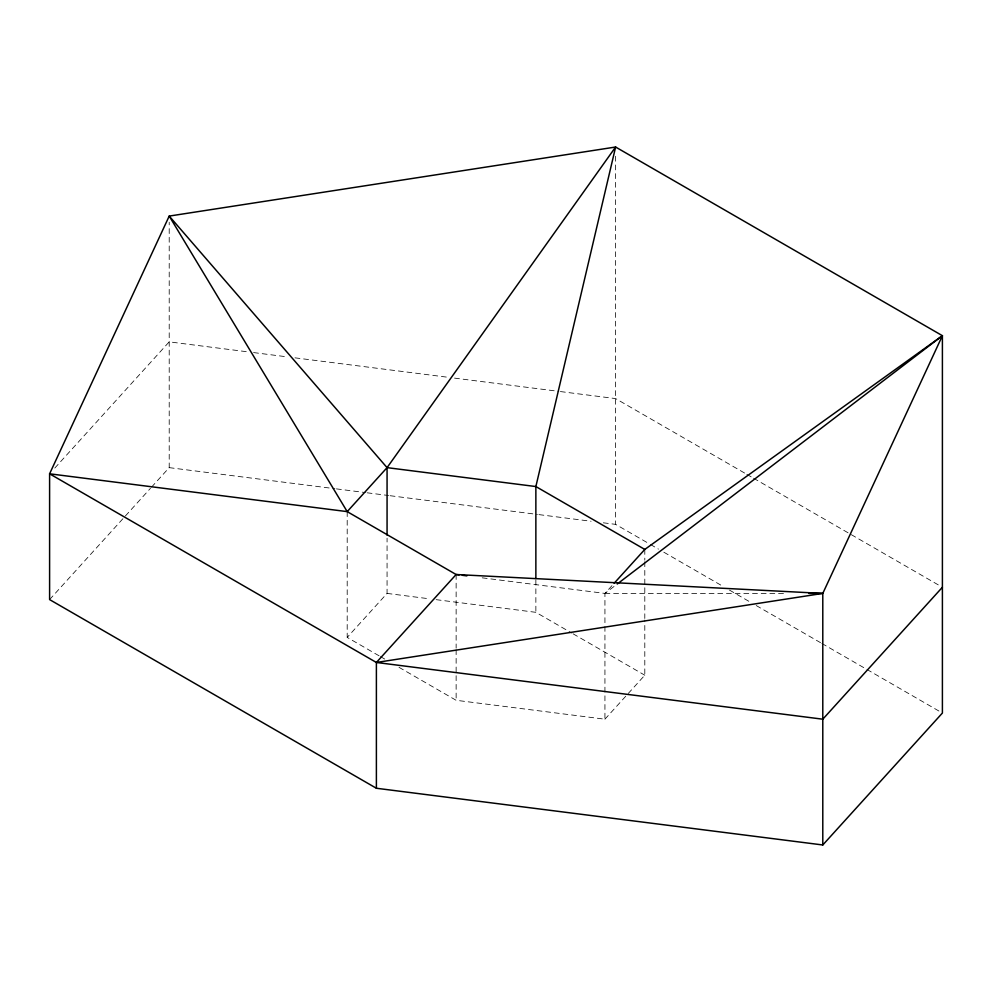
<?xml version="1.0" encoding="UTF-8"?>
<svg xmlns="http://www.w3.org/2000/svg" width="992" height="992" viewBox="0 0 992 992"><rect width="100%" height="100%" fill="white"/><g stroke="black" fill="none" stroke-linecap="round" stroke-linejoin="round"><path stroke-width="0.74" stroke-dasharray="4.96 3.72" d="M54.796 468.063L169.21 341.856L247.442 351.8M49.6 599.59L150.486 488.287M151.528 487.146L169.21 467.641L169.21 222.22M379.08 655.811L347.2 637.397L387.066 593.414L387.066 538.197M399.007 667.318L456.134 700.29L604.934 719.2L604.934 593.414L613.106 584.4M604.934 719.2L644.8 675.217L644.8 620M482.211 577.828L604.934 593.414L616.02 584.958M604.934 593.414L784.164 593.414M253.58 352.582L287.333 356.872M295.008 357.839L448.409 377.332M454.534 378.113L558.856 391.369M560.393 391.567L615.61 398.586L745.525 473.581M169.21 467.641L334.887 488.696M336.424 488.882L365.564 492.59M367.102 492.788L388.579 495.516M390.116 495.715L537.379 514.426M538.916 514.612L591.071 521.246M603.334 522.809L615.61 524.359L649.09 543.69M387.066 593.414L430.02 598.883M436.158 599.664L535.866 612.324L571.739 633.032M746.864 474.362L752.221 477.45M753.56 478.231L941.061 586.483M650.43 544.472L658.465 549.109M663.822 552.197L722.759 586.222M729.455 590.091L750.882 602.466M756.239 605.554L820.52 642.667M821.86 643.448L939.722 711.487M573.066 633.801L644.8 675.217M380.407 656.58L385.727 659.643M644.8 549.432L644.8 560.17M644.8 561.708L644.8 618.462M615.61 156.277L615.61 524.359M535.866 580.122L535.866 612.324M456.134 574.517L456.134 648.136M456.134 649.673L456.134 700.29M347.2 511.624L347.2 637.397"/><path stroke-width="1.49" d="M822.79 844.973L822.79 593.414L942.4 335.693L615.61 147.027L169.21 216.082L49.6 473.804L49.6 599.59L376.39 788.256L822.79 844.973L942.4 713.037L942.4 335.693L644.8 549.432L614.135 583.271M942.4 587.252L822.79 719.2L376.39 662.47L49.6 473.804L347.2 511.624L387.066 467.641L615.61 147.027L535.866 486.551L535.866 578.584M376.39 662.47L456.134 574.517L822.79 593.414L376.39 662.47L376.39 788.256M617.247 584.015L942.4 335.693M808.877 593.414L822.79 593.414M459.197 574.901L456.134 574.517L347.2 511.624L169.21 216.082L387.066 467.641L535.866 486.551L644.8 549.432M462.26 575.286L466.872 575.881M387.066 467.641L387.066 535.134"/></g></svg>
